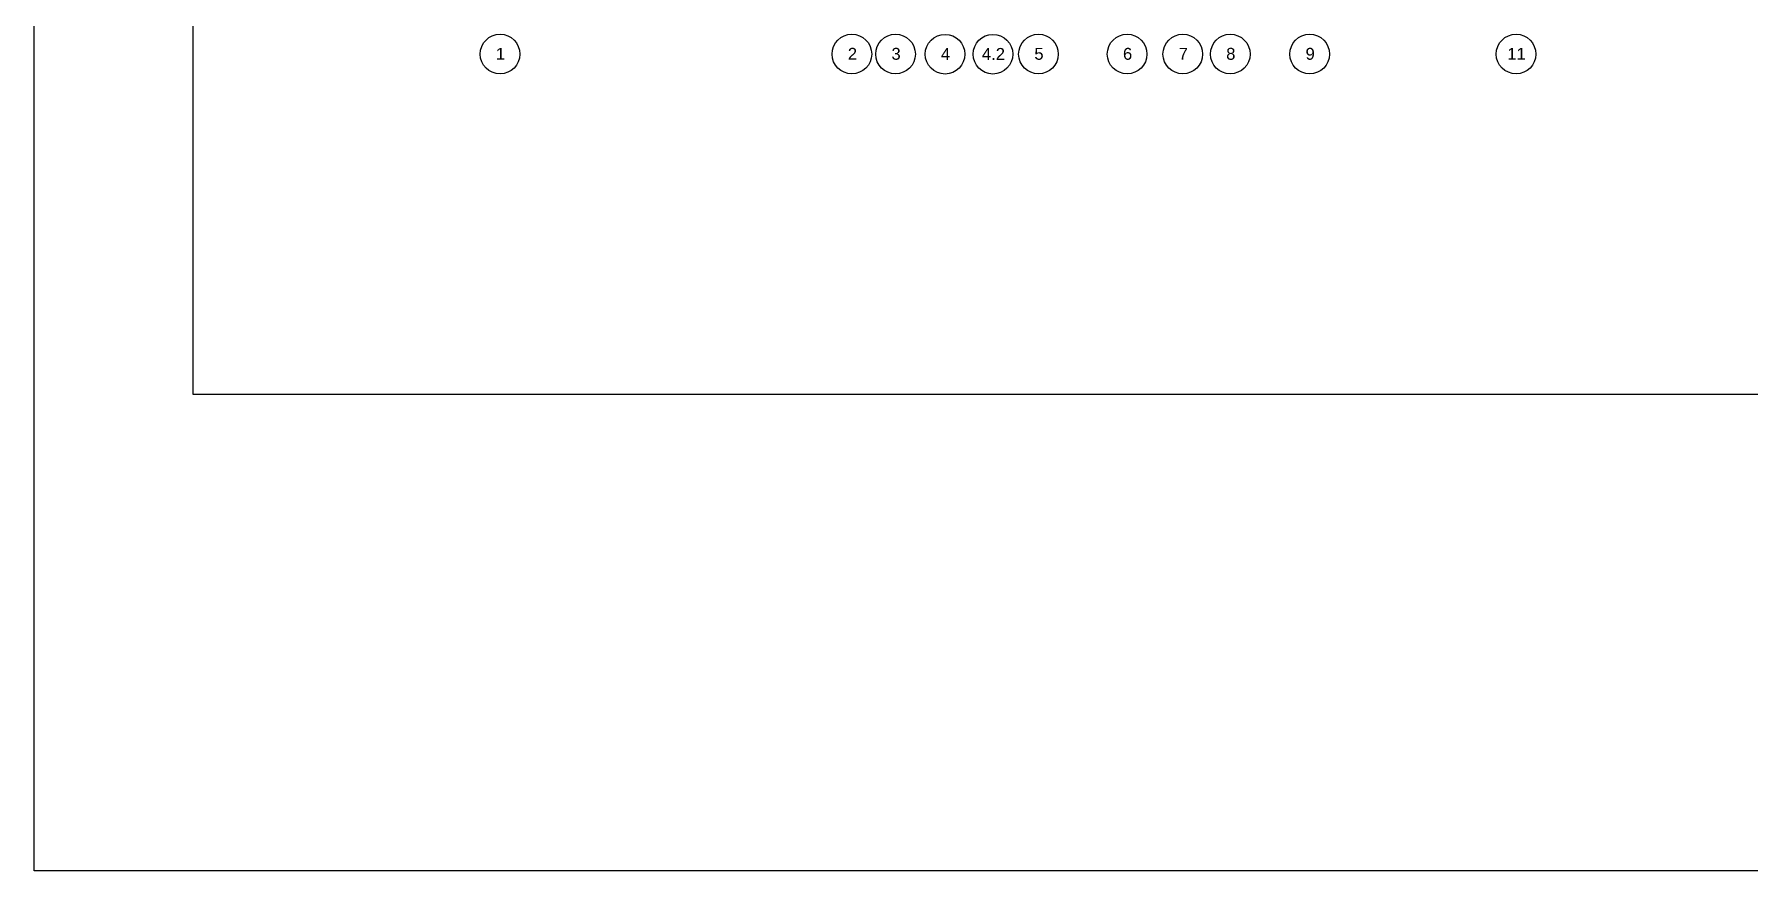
# Model space of a CAD drawing. Header units: inches. Extents: x 18000 to 22048, y 0 to 3165.
# Drawn here: x 18000 to 19297, y 0 to 632 of the extents above; entities that cross this region are included whole.
import ezdxf
from ezdxf.enums import TextEntityAlignment as Align

# ---------------------------------------------------------------- set-up
doc = ezdxf.new("R2010")
doc.units = ezdxf.units.IN
doc.header["$LTSCALE"] = 48
doc.header["$MEASUREMENT"] = 0
doc.linetypes.add('HIDDEN', pattern=[0.375, 0.25, -0.125])
doc.layers.add('_0_Objects', color=8, linetype='Continuous')
doc.layers.add('S-Grid-Iden', color=8, linetype='Continuous')
doc.layers.add('A-ANNO-NPLT', color=8, linetype='Continuous', plot=False)
doc.styles.get("Standard").update_dxf_attribs({"font": 'arial.ttf'})

# ---------------------------------------------------------------- blocks, each defined once
blk = doc.blocks.new('Column Bubble')
blk.add_circle((-0.004, -0.002), 0.156)
blk.add_attdef('XX', text='', height=0.0938).set_placement((0, 0), align=Align.MIDDLE_CENTER)
blk = doc.blocks.new('3RD FLOOR - STRUCTURAL GRID')
at = {"layer": 'S-Grid-Iden', "xscale": 96, "yscale": 96, "zscale": 96}
for p, values in [((-3663.1, -15424.5), {'XX': '1'}), ((-3397.1, -15424.5), {'XX': '2'}), ((-3364.1, -15424.5), {'XX': '3'}), ((-3326.7, -15424.6), {'XX': '4'}), ((-3290.5, -15424.6), {'XX': '4.2'}), ((-3256.1, -15424.5), {'XX': '5'}), ((-3189.1, -15424.5), {'XX': '6'}), ((-3147, -15424.5), {'XX': '7'}), ((-3111.1, -15424.5), {'XX': '8'}), ((-3051.1, -15424.5), {'XX': '9'}), ((-2895.1, -15424.5), {'XX': '11'})]:
    blk.add_blockref('Column Bubble', p, dxfattribs=at).add_auto_attribs(values)

msp = doc.modelspace()

# ---------------------------------------------------------------- linework, layer by layer
at = {"layer": 'A-ANNO-NPLT'}
for points in [[(18000, 0), (18000, 2976), (22048, 2976), (22048, 0)], [(18120, 360), (18120, 2616), (21928, 2616), (21928, 360)]]:
    msp.add_lwpolyline(points, close=True, dxfattribs=at)

# ---------------------------------------------------------------- block references
at = {"layer": '_0_Objects', "linetype": 'HIDDEN'}
msp.add_blockref('3RD FLOOR - STRUCTURAL GRID', (22015.5, 16042), dxfattribs=at)

doc.saveas('drawing.dxf')
